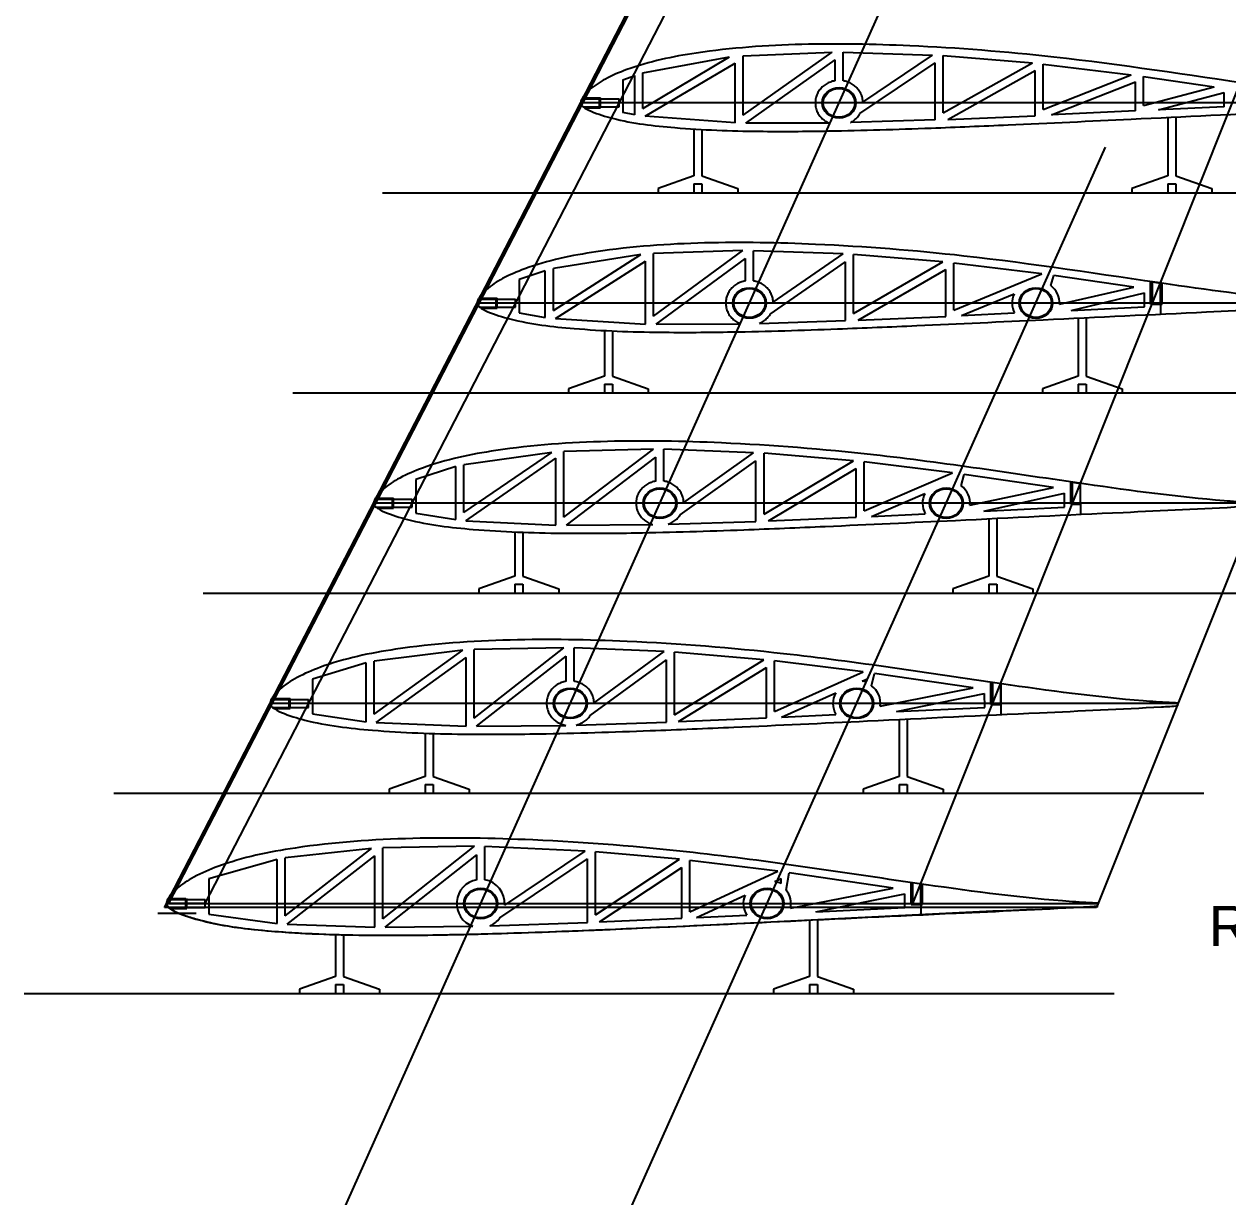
# Model space of a CAD drawing. Extents: x -4140 to 2524, y -1472 to 1305.
# Drawn here: x -165.8 to 134.9, y -21.3 to 271.7 of the extents above; entities that cross this region are included whole.
import ezdxf

# ---------------------------------------------------------------- set-up
doc = ezdxf.new("R2010")
doc.units = 0
doc.header["$MEASUREMENT"] = 0
doc.layers.get('0').update_dxf_attribs({"linetype": 'CONTINUOUS'})
for name, color, linetype in [('CLEARANCE_CUT', 4, 'CONTINUOUS'), ('CONSTRUCTION', 2, 'CONTINUOUS'), ('OUTLINE', 3, 'CONTINUOUS'), ('PROFILES', 6, 'CONTINUOUS'), ('SPAR_LINE', 1, 'CONTINUOUS'), ('STRAIGHT_CUT_1', 7, 'CONTINUOUS')]:
    doc.layers.add(name, color=color, linetype=linetype)
doc.styles.add('CIRCUITGROVE', font='arial.ttf', dxfattribs={"height": 10})

msp = doc.modelspace()

# ---------------------------------------------------------------- linework, layer by layer
for p, q in [((-129.85343, 51.99614), (76.91795, 451.95362)), ((-129.57696, 51.99614), (77.19441, 451.95362)), ((-120.53848, 51.99614), (86.23084, 451.95362)), ((-130.13853, 52.01353), (-130.13952, 51.97875)), ((-130.13952, 51.97875), (-130.13949, 51.94479)), ((-130.13949, 51.94479), (-130.13851, 51.9114)), ((-130.13645, 52.04943), (-130.13853, 52.01353)), ((-130.13851, 51.9114), (-130.13654, 51.87851)), ((-130.13654, 51.87851), (-130.13356, 51.84609)), ((-130.13319, 52.08676), (-130.13645, 52.04943)), ((-130.13356, 51.84609), (-130.12952, 51.81409)), ((-130.12868, 52.12579), (-130.13319, 52.08676)), ((-130.12952, 51.81409), (-130.12439, 51.78248)), ((-130.12285, 52.16684), (-130.12868, 52.12579)), ((-130.12439, 51.78248), (-130.11812, 51.75124)), ((-130.1156, 52.21018), (-130.12285, 52.16684)), ((-130.11812, 51.75124), (-130.11068, 51.72032)), ((-130.10688, 52.25613), (-130.1156, 52.21018)), ((-130.11068, 51.72032), (-130.10203, 51.6897)), ((-130.0966, 52.30488), (-130.10688, 52.25613)), ((-130.10203, 51.6897), (-130.09213, 51.65933)), ((-130.08477, 52.35624), (-130.0966, 52.30488)), ((-130.09213, 51.65933), (-130.08099, 51.62918)), ((-130.07138, 52.40993), (-130.08477, 52.35624)), ((-130.08099, 51.62918), (-130.06862, 51.5992)), ((-130.05646, 52.46567), (-130.07138, 52.40993)), ((-130.06862, 51.5992), (-130.05501, 51.56935)), ((-130.04, 52.52316), (-130.05646, 52.46567)), ((-130.05501, 51.56935), (-130.04018, 51.53959)), ((-130.04018, 51.53959), (-130.02414, 51.50986)), ((-130.022, 52.58213), (-130.04, 52.52316)), ((-130.02414, 51.50986), (-130.00688, 51.48013)), ((-130.00249, 52.64229), (-130.022, 52.58213)), ((-130.00688, 51.48013), (-129.98843, 51.45036)), ((-129.98146, 52.70336), (-130.00249, 52.64229)), ((-129.98843, 51.45036), (-129.96873, 51.42046)), ((-129.95863, 52.76544), (-129.98146, 52.70336)), ((-129.96873, 51.42046), (-129.94759, 51.39023)), ((-129.93259, 52.83023), (-129.95863, 52.76544)), ((-129.94759, 51.39023), (-129.92474, 51.35942)), ((-129.90165, 52.89981), (-129.93259, 52.83023)), ((-129.92474, 51.35942), (-129.89993, 51.3278)), ((-129.86411, 52.97625), (-129.90165, 52.89981)), ((-129.89993, 51.3278), (-129.87291, 51.29511)), ((-129.87291, 51.29511), (-129.84341, 51.26112)), ((-129.85343, 52.99614), (-129.86411, 52.97625)), ((-129.85343, 52.99614), (-125.39413, 52.99614)), ((-129.84341, 51.26112), (-129.81118, 51.22559)), ((-129.81118, 51.22559), (-129.77598, 51.18826)), ((-129.77598, 51.18826), (-129.7376, 51.14898)), ((-129.7376, 51.14898), (-129.69615, 51.10791)), ((-125.39413, 52.99614), (-120.53848, 52.99614)), ((-125.39413, 50.99614), (-125.39413, 52.99614)), ((-120.53848, 50.99614), (-120.53848, 52.99614)), ((-129.69615, 51.10791), (-129.6518, 51.06527)), ((-129.6518, 51.06527), (-129.60472, 51.02132)), ((-129.60472, 51.02132), (-129.57696, 50.99614)), ((-129.57696, 50.99614), (-125.39413, 50.99614)), ((-125.39413, 50.99614), (-120.53848, 50.99614))]:
    msp.add_line(p, q)
at = {"layer": 'CLEARANCE_CUT'}
for centre in [(37.81409, 251.99614), (15.43506, 201.99614), (86.96632, 201.99614), (-6.94397, 151.99614), (64.58729, 151.99614), (-29.32301, 101.99614), (42.20826, 101.99614), (-51.70204, 51.99614), (19.82923, 51.99614)]:
    msp.add_ellipse(centre, major_axis=(4.19, 0), ratio=0.912104179, dxfattribs=at)
at = {"layer": 'CONSTRUCTION'}
for p, q in [((56.23144, 51.99614), (215.76961, 451.95362)), ((182.34423, 251.99614), (-26.75334, 251.99614)), ((-76.24818, 229.54975), (196.02659, 229.54975)), ((162.38182, 201.99614), (-52.59976, 201.99614)), ((-98.62721, 179.54975), (173.64756, 179.54975)), ((142.4194, 151.99614), (-78.44618, 151.99614)), ((-121.00624, 129.54975), (151.26853, 129.54975)), ((122.45699, 101.99614), (-104.29261, 101.99614)), ((-143.38527, 79.54975), (128.88949, 79.54975)), ((-130.13903, 51.99614), (102.49458, 51.99614)), ((-120.53848, 51.99614), (-130.13903, 51.99614)), ((-122.76053, 49.49614), (-132.36156, 49.49614)), ((-165.7643, 29.54975), (106.51046, 29.54975))]:
    msp.add_line(p, q, dxfattribs=at)
at = {"layer": 'OUTLINE'}
for p, q in [((-130.65596, 50.99614), (77.1273, 452.95362)), ((262.57615, 452.95362), (102.09533, 50.99614)), ((102.09533, 50.99614), (-130.65596, 50.99614))]:
    msp.add_line(p, q, dxfattribs=at)
at = {"layer": 'PROFILES'}
for p, q in [((119.96376, 248.35868), (119.94709, 233.75969)), ((121.95921, 248.45411), (121.94709, 233.75969)), ((1.55851, 245.43692), (1.55851, 233.75969)), ((3.55851, 245.31999), (3.55851, 233.75969)), ((1.55851, 233.75969), (-7.41909, 230.59113)), ((1.55851, 231.75969), (1.55851, 229.54975)), ((1.55851, 231.75969), (3.55851, 231.75969)), ((3.55851, 233.75969), (12.53611, 230.59113)), ((3.55851, 231.75969), (3.55851, 229.54975)), ((119.94709, 233.75969), (110.9695, 230.59113)), ((119.94709, 231.75969), (119.94709, 229.54975)), ((119.94709, 231.75969), (121.94709, 231.75969)), ((121.94709, 233.75969), (130.92469, 230.59113)), ((121.94709, 231.75969), (121.94709, 229.54975)), ((-7.41909, 230.59113), (-7.41909, 229.54975)), ((-7.41909, 229.54975), (1.55851, 229.54975)), ((3.55851, 229.54975), (12.53611, 229.54975)), ((12.53611, 230.59113), (12.53611, 229.54975)), ((110.9695, 230.59113), (110.9695, 229.54975)), ((110.9695, 229.54975), (119.94709, 229.54975)), ((121.94709, 229.54975), (130.92469, 229.54975)), ((130.92469, 230.59113), (130.92469, 229.54975)), ((97.56806, 198.22391), (97.56806, 183.75969)), ((99.56806, 198.31954), (99.56806, 183.75969)), ((-20.82052, 195.09994), (-20.82052, 183.75969)), ((-18.82052, 195.00382), (-18.82052, 183.75969)), ((-20.82052, 183.75969), (-29.79812, 180.59113)), ((-18.82052, 183.75969), (-9.84292, 180.59113)), ((97.56806, 183.75969), (88.59047, 180.59113)), ((99.56806, 183.75969), (108.54566, 180.59113)), ((-29.79812, 180.59113), (-29.79812, 179.54975)), ((-20.82052, 181.75969), (-20.82052, 179.54975)), ((-20.82052, 181.75969), (-18.82052, 181.75969)), ((-18.82052, 181.75969), (-18.82052, 179.54975)), ((-9.84292, 180.59113), (-9.84292, 179.54975)), ((88.59047, 180.59113), (88.59047, 179.54975)), ((97.56806, 181.75969), (97.56806, 179.54975)), ((97.56806, 181.75969), (99.56806, 181.75969)), ((99.56806, 181.75969), (99.56806, 179.54975)), ((108.54566, 180.59113), (108.54566, 179.54975)), ((-29.79812, 179.54975), (-20.82052, 179.54975)), ((-18.82052, 179.54975), (-9.84292, 179.54975)), ((88.59047, 179.54975), (97.56806, 179.54975)), ((99.56806, 179.54975), (108.54566, 179.54975)), ((75.18903, 148.08994), (75.18903, 133.75969)), ((77.21393, 148.18675), (77.18903, 133.75969)), ((-43.19955, 144.78848), (-43.19955, 133.75969)), ((-41.19955, 144.70977), (-41.19955, 133.75969)), ((-43.19955, 133.75969), (-52.17715, 130.59113)), ((-41.19955, 133.75969), (-32.22196, 130.59113)), ((75.18903, 133.75969), (66.21143, 130.59113)), ((77.18903, 133.75969), (86.16663, 130.59113)), ((-52.17715, 130.59113), (-52.17715, 129.54975)), ((-52.17715, 129.54975), (-43.19955, 129.54975)), ((-43.19955, 131.75969), (-43.19955, 129.54975)), ((-43.19955, 131.75969), (-41.19955, 131.75969)), ((-41.19955, 131.75969), (-41.19955, 129.54975)), ((-41.19955, 129.54975), (-32.22196, 129.54975)), ((-32.22196, 130.59113), (-32.22196, 129.54975)), ((66.21143, 130.59113), (66.21143, 129.54975)), ((66.21143, 129.54975), (75.18903, 129.54975)), ((75.18903, 131.75969), (75.18903, 129.54975)), ((75.18903, 131.75969), (77.18903, 131.75969)), ((77.18903, 131.75969), (77.18903, 129.54975)), ((77.18903, 129.54975), (86.16663, 129.54975)), ((86.16663, 130.59113), (86.16663, 129.54975)), ((122.45699, 101.36734), (122.45699, 102.05918)), ((52.84582, 97.9577), (52.81, 83.75969)), ((54.84128, 98.05308), (54.81, 83.75969)), ((-65.57859, 94.49912), (-65.57859, 83.75969)), ((-63.57859, 94.43511), (-63.57859, 83.75969)), ((-65.57859, 83.75969), (-74.55618, 80.59113)), ((-65.57859, 81.75969), (-65.57859, 79.54975)), ((-65.57859, 81.75969), (-63.57859, 81.75969)), ((-63.57859, 83.75969), (-54.60099, 80.59113)), ((-63.57859, 81.75969), (-63.57859, 79.54975)), ((52.81, 83.75969), (43.8324, 80.59113)), ((52.81, 81.75969), (52.81, 79.54975)), ((52.81, 81.75969), (54.81, 81.75969)), ((54.81, 83.75969), (63.78759, 80.59113)), ((54.81, 81.75969), (54.81, 79.54975)), ((-74.55618, 80.59113), (-74.55618, 79.54975)), ((-74.55618, 79.54975), (-65.57859, 79.54975)), ((-63.57859, 79.54975), (-54.60099, 79.54975)), ((-54.60099, 80.59113), (-54.60099, 79.54975)), ((43.8324, 80.59113), (43.8324, 79.54975)), ((43.8324, 79.54975), (52.81, 79.54975)), ((54.81, 79.54975), (63.78759, 79.54975)), ((63.78759, 80.59113), (63.78759, 79.54975)), ((-129.70807, 53.24614), (-125.39413, 53.24614)), ((-125.14413, 50.74614), (-125.14413, 53.24614)), ((-129.2785, 50.74614), (-125.39413, 50.74614)), ((-125.39413, 50.74614), (-125.14413, 50.74614)), ((30.43097, 47.82203), (30.43097, 33.75969)), ((32.43097, 47.91761), (32.43097, 33.75969)), ((-87.95762, 44.2274), (-87.95762, 33.75969)), ((-85.95762, 44.17628), (-85.95762, 33.75969)), ((-87.95762, 33.75969), (-96.93521, 30.59113)), ((-85.95762, 33.75969), (-76.98002, 30.59113)), ((30.43097, 33.75969), (21.45337, 30.59113)), ((32.43097, 33.75969), (41.40856, 30.59113)), ((-96.93521, 30.59113), (-96.93521, 29.54975)), ((-87.95762, 31.75969), (-87.95762, 29.54975)), ((-87.95762, 31.75969), (-85.95762, 31.75969)), ((-85.95762, 31.75969), (-85.95762, 29.54975)), ((-76.98002, 30.59113), (-76.98002, 29.54975)), ((21.45337, 30.59113), (21.45337, 29.54975)), ((30.43097, 31.75969), (30.43097, 29.54975)), ((30.43097, 31.75969), (32.43097, 31.75969)), ((32.43097, 31.75969), (32.43097, 29.54975)), ((41.40856, 30.59113), (41.40856, 29.54975)), ((-96.93521, 29.54975), (-87.95762, 29.54975)), ((-85.95762, 29.54975), (-76.98002, 29.54975)), ((21.45337, 29.54975), (30.43097, 29.54975)), ((32.43097, 29.54975), (41.40856, 29.54975))]:
    msp.add_line(p, q, dxfattribs=at)
for centre in [(86.96632, 201.99614), (64.58729, 151.99614), (42.20826, 101.99614), (-51.70204, 51.99614), (19.82923, 51.99614)]:
    msp.add_ellipse(centre, major_axis=(3.94, 0), ratio=0.913705584, dxfattribs=at)
for centre, start_param, end_param in [((86.96632, 201.99614), -0.055551428, 0.896122794), ((86.96632, 201.99614), 2.726531634, 3.602253854), ((64.58729, 151.99614), -0.09185647, 0.896122794), ((64.58729, 151.99614), 2.690499074, 3.628438654), ((42.96662, 101.99614), 1.278719301, 1.473704926), ((42.20826, 101.99614), -0.126359968, 0.896122794), ((42.20826, 101.99614), 2.651976287, 3.654948288), ((20.58759, 51.99614), 1.086305475, 1.375384183), ((19.82923, 51.99614), -0.21308418, 0.639392556), ((19.82923, 51.99614), 2.762741573, 3.681816376)]:
    msp.add_ellipse(centre, major_axis=(5.94, 0), ratio=0.942760914, start_param=start_param, end_param=end_param, dxfattribs=at)
at = {"layer": 'PROFILES', "color": 4}
for points in [[(182.34423, 252.05427), (181.76824, 252.07972), (180.29083, 252.1538), (174.33697, 252.55906), (141.70081, 256.49978), (91.47367, 263.4219), (55.46589, 266.25223), (28.5119, 266.58723), (2.12603, 264.44274), (-15.19681, 260.3046), (-20.57195, 257.92747), (-24.5267, 255.24057), (-26.09484, 253.53489), (-26.46464, 252.96927), (-26.67875, 252.43359), (-26.75296, 252.01157), (-26.74211, 251.83373), (-26.63419, 251.54777), (-26.1813, 251.05364), (-24.11772, 249.89335), (-18.76991, 248.14455), (-3.20435, 245.80613), (17.72542, 244.90233), (35.20367, 244.97666), (60.79553, 245.7107), (80.05314, 246.50781), (110.79974, 247.93666), (150.47996, 249.83145), (178.56691, 251.19974), (182.34423, 251.41629)], [(162.38182, 202.0559), (161.78962, 202.08207), (160.27064, 202.15823), (154.14924, 202.5749), (120.59469, 206.62652), (68.95416, 213.74342), (31.93312, 216.6534), (4.22064, 216.99783), (-22.90773, 214.79298), (-40.71803, 210.5384), (-46.24443, 208.09438), (-50.31047, 205.33187), (-51.92274, 203.57819), (-52.30294, 202.99665), (-52.52307, 202.4459), (-52.59937, 202.012), (-52.58822, 201.82916), (-52.47726, 201.53515), (-52.01162, 201.02712), (-49.88997, 199.83417), (-44.39168, 198.03616), (-28.3881, 195.63194), (-6.86937, 194.70271), (11.10072, 194.77913), (37.41274, 195.53383), (57.21225, 196.35337), (88.82406, 197.82242), (129.62089, 199.77053), (158.4982, 201.17733), (162.38182, 201.39997)], [(142.4194, 152.05754), (141.811, 152.08442), (140.25044, 152.16267), (133.9615, 152.59074), (99.48857, 156.75325), (46.43465, 164.06494), (8.40035, 167.05457), (-20.07062, 167.40842), (-47.94149, 165.14323), (-66.23925, 160.7722), (-71.91691, 158.26128), (-76.09423, 155.42317), (-77.75063, 153.62149), (-78.14124, 153.02403), (-78.36739, 152.45821), (-78.44578, 152.01243), (-78.43432, 151.82459), (-78.32032, 151.52253), (-77.84195, 151.0006), (-75.66223, 149.775), (-70.01344, 147.92778), (-53.57185, 145.45775), (-31.46416, 144.50309), (-13.00224, 144.5816), (14.02994, 145.35695), (34.37136, 146.19893), (66.84839, 147.70819), (108.76181, 149.70962), (138.4295, 151.15492), (142.4194, 151.38366)], [(122.45699, 102.05918), (121.83238, 102.08678), (120.23025, 102.16711), (113.77376, 102.60658), (78.38245, 106.87998), (23.91513, 114.38646), (-15.13242, 117.45573), (-44.36188, 117.81901), (-72.97524, 115.49348), (-91.76047, 111.006), (-97.58939, 108.42819), (-101.878, 105.51447), (-103.57852, 103.66479), (-103.97954, 103.05142), (-104.21171, 102.47052), (-104.2922, 102.01287), (-104.28043, 101.82002), (-104.16339, 101.50992), (-103.67227, 100.97407), (-101.43448, 99.71583), (-95.63521, 97.8194), (-78.75561, 95.28357), (-56.05895, 94.30347), (-37.10519, 94.38407), (-9.35285, 95.18008), (11.53048, 96.04448), (44.87271, 97.59395), (87.90274, 99.64871), (118.36079, 101.13251), (122.45699, 101.36734)], [(102.5429, 52.06084), (101.90175, 52.08918), (100.25722, 52.17163), (93.62984, 52.62274), (57.30179, 57.00925), (1.39284, 64.71441), (-38.68824, 67.86492), (-68.69133, 68.23781), (-98.06204, 65.85073), (-117.34447, 61.24448), (-123.32767, 58.59843), (-127.72979, 55.60759), (-129.47532, 53.70896), (-129.88695, 53.07935), (-130.12528, 52.48308), (-130.20789, 52.01331), (-130.19581, 51.81536), (-130.07568, 51.49705), (-129.57156, 50.94702), (-127.27454, 49.65547), (-121.32177, 47.70885), (-103.9954, 45.1059), (-80.698, 44.09986), (-61.24257, 44.18259), (-32.75569, 44.99967), (-11.31962, 45.88696), (22.90512, 47.47744), (67.07406, 49.58657), (98.33828, 51.10965), (102.5429, 51.3507)]]:
    msp.add_spline(points, degree=3, dxfattribs=at)
at = {"layer": 'PROFILES', "color": 4, "start_tangent": (0.842176074, -0.539202615), "end_tangent": (0.999059175, 0.043367795)}
msp.add_spline([(-129.34565, 50.79061), (-127.69985, 49.7696), (-125.86484, 49.08026), (-122.56085, 48.08741), (-115.82739, 46.52736), (-109.02329, 45.58618), (-102.2542, 44.96794), (-88.71849, 44.268), (-75.19919, 44.0631), (-48.21482, 44.48185), (-21.28009, 45.45649), (86.30546, 50.57379)], degree=3, dxfattribs=at)
at = {"layer": 'SPAR_LINE'}
for p, q in [((-117.20502, -94.35288), (127.31119, 451.95362)), ((-102.25647, -220.77191), (104.39392, 240.93348))]:
    msp.add_line(p, q, dxfattribs=at)
at = {"layer": 'STRAIGHT_CUT_1'}
for p, q in [((13.81409, 248.90459), (36.08425, 264.67261)), ((13.81409, 263.78185), (36.08425, 264.67261)), ((38.81409, 257.51635), (38.81409, 264.66761)), ((38.81409, 264.66761), (61.16564, 263.94646)), ((-11.18591, 250.62511), (10.47267, 263.46813)), ((-11.18591, 259.50954), (10.47267, 263.46813)), ((-10.6206, 248.63514), (11.81409, 261.93838)), ((11.81409, 246.99605), (11.81409, 261.93838)), ((13.81409, 248.90459), (13.81409, 263.78185)), ((14.49452, 246.9358), (36.81409, 262.7388)), ((36.81409, 257.51635), (36.81409, 262.7388)), ((43.03288, 249.31973), (61.81409, 261.97181)), ((43.7496, 252.21403), (61.16564, 263.94646)), ((61.81409, 247.73535), (61.81409, 261.97181)), ((63.81409, 249.48075), (63.81409, 263.79074)), ((63.81409, 263.79074), (86.08752, 261.96706)), ((63.81409, 249.48075), (86.08752, 261.96706)), ((88.81409, 250.31311), (88.81409, 261.68308)), ((88.81409, 261.68308), (110.79696, 258.97165)), ((-16.21322, 257.75105), (-13.18591, 258.87447)), ((-13.18591, 249.03207), (-13.18591, 258.87447)), ((-11.18591, 250.62511), (-11.18591, 259.50954)), ((65.01217, 247.85955), (86.81409, 260.08154)), ((86.81409, 248.79878), (86.81409, 260.08154)), ((88.81409, 250.31311), (110.79696, 258.97165)), ((-16.21322, 257.75105), (-16.21322, 249.59985)), ((90.90352, 248.98654), (111.81409, 257.22273)), ((111.81409, 249.97184), (111.81409, 257.22273)), ((113.81409, 251.31634), (113.81409, 258.55084)), ((113.81409, 258.55084), (131.49438, 255.96378)), ((113.81409, 251.31634), (131.49438, 255.96378)), ((-26.44052, 252.99614), (-22.00844, 252.99614)), ((-26.28451, 253.24614), (-22.00844, 253.24614)), ((-22.00844, 253.24614), (-21.75844, 253.24614)), ((-22.00844, 252.99614), (-17.1528, 252.99614)), ((-22.00844, 250.99614), (-22.00844, 252.99614)), ((-21.75844, 250.74614), (-21.75844, 253.24614)), ((-17.1528, 250.99614), (-17.1528, 252.99614)), ((117.6205, 250.24896), (134.009, 254.55683)), ((134.009, 251.03271), (134.009, 254.55683)), ((-26.13255, 250.99614), (-22.00844, 250.99614)), ((-25.81238, 250.74614), (-22.00844, 250.74614)), ((-22.00844, 250.99614), (-17.1528, 250.99614)), ((-22.00844, 250.74614), (-21.75844, 250.74614)), ((-13.18591, 249.03207), (-16.21322, 249.59985)), ((111.81409, 249.97184), (90.90352, 248.98654)), ((134.009, 251.03271), (117.6205, 250.24896)), ((11.81409, 246.99605), (-10.6206, 248.63514)), ((35.21092, 246.96166), (14.49452, 246.9358)), ((61.81409, 247.73535), (40.64208, 247.07051)), ((65.01217, 247.85955), (86.81409, 248.79878)), ((-33.56494, 200.11389), (-11.70205, 214.09891)), ((-11.70205, 214.09891), (-33.56494, 210.6173)), ((-8.56494, 198.69998), (13.75693, 215.08514)), ((13.75693, 215.08514), (-8.56494, 214.35579)), ((-8.56494, 198.69998), (-8.56494, 214.35579)), ((16.43506, 207.51635), (16.43506, 215.06818)), ((38.81943, 214.28056), (16.43506, 215.06818)), ((21.37181, 202.18143), (38.81943, 214.28056)), ((41.43506, 199.3689), (41.43506, 214.12207)), ((63.74155, 212.27087), (41.43506, 214.12207)), ((-33.56494, 200.11389), (-33.56494, 210.6173)), ((-33.00952, 198.09499), (-10.56494, 212.45211)), ((-10.56494, 196.74428), (-10.56494, 212.45211)), ((-7.90975, 196.69994), (14.43506, 213.10193)), ((14.43506, 207.51635), (14.43506, 213.10193)), ((20.58329, 199.2008), (39.43506, 212.27364)), ((39.43506, 197.59655), (39.43506, 212.27364)), ((41.43506, 199.3689), (63.74155, 212.27087)), ((66.43506, 200.2036), (66.43506, 211.9892)), ((88.46959, 209.27323), (66.43506, 211.9892)), ((-35.56494, 210.07931), (-42.05964, 207.85131)), ((-42.05964, 207.85131), (-42.05964, 199.53788)), ((-35.56494, 198.42099), (-35.56494, 210.07931)), ((42.57865, 197.7199), (64.43506, 210.36154)), ((64.43506, 198.66488), (64.43506, 210.36154)), ((66.43506, 200.2036), (88.46959, 209.27323)), ((90.6767, 206.36924), (91.43506, 208.86073)), ((111.41138, 205.93784), (91.43506, 208.86073)), ((92.89716, 201.68521), (111.41138, 205.93784)), ((95.79702, 200.14155), (114.06461, 204.51674)), ((114.06461, 201.01509), (114.06461, 204.51674)), ((115.61461, 201.74614), (115.61461, 207.33806)), ((116.06461, 201.99614), (116.06461, 207.27178)), ((116.06461, 207.27178), (118.06461, 206.97859)), ((118.06461, 201.99614), (118.06461, 206.97859)), ((118.06461, 206.97859), (118.06461, 199.20379)), ((118.51461, 201.74614), (118.51461, 206.91284)), ((-52.29444, 202.99614), (-47.85486, 202.99614)), ((-52.14057, 203.24614), (-47.85486, 203.24614)), ((-47.85486, 203.24614), (-47.60486, 203.24614)), ((-47.85486, 202.99614), (-42.99922, 202.99614)), ((-47.85486, 200.99614), (-47.85486, 202.99614)), ((-47.60486, 200.74614), (-47.60486, 203.24614)), ((-42.99922, 200.99614), (-42.99922, 202.99614)), ((68.39289, 198.84667), (81.53068, 204.25431)), ((115.61461, 201.74614), (118.51461, 201.74614)), ((116.06461, 201.99614), (118.06461, 201.99614)), ((-51.99436, 200.99614), (-47.85486, 200.99614)), ((-51.67987, 200.74614), (-47.85486, 200.74614)), ((-47.85486, 200.99614), (-42.99922, 200.99614)), ((-47.85486, 200.74614), (-47.60486, 200.74614)), ((-42.05964, 199.53788), (-35.56494, 198.42099)), ((42.57865, 197.7199), (64.43506, 198.66488)), ((68.39289, 198.84667), (81.64552, 199.50671)), ((95.79702, 200.14155), (114.06461, 201.01509)), ((-33.00952, 198.09499), (-10.56494, 196.74428)), ((-7.90975, 196.69994), (13.21282, 196.80213)), ((17.90889, 196.90409), (39.43506, 197.59655)), ((-30.94397, 148.50718), (-8.57747, 165.48943)), ((-8.57747, 165.48943), (-30.94397, 164.90685)), ((-5.94397, 157.51635), (-5.94397, 165.46184)), ((16.47029, 164.61303), (-5.94397, 165.46184)), ((-55.94397, 149.67124), (-33.93175, 164.69385)), ((-33.93175, 164.69385), (-55.94397, 161.6116)), ((-55.40305, 147.61903), (-32.94397, 163.23301)), ((-32.94397, 146.50592), (-32.94397, 163.23301)), ((-30.94397, 148.50718), (-30.94397, 164.90685)), ((-30.31285, 146.4752), (-7.94397, 163.45926)), ((-7.94397, 157.51635), (-7.94397, 163.45926)), ((-1.87537, 149.07421), (17.05603, 162.57428)), ((-1.00623, 152.15044), (16.47029, 164.61303)), ((17.05603, 147.45805), (17.05603, 162.57428)), ((19.05603, 149.25768), (19.05603, 164.45168)), ((41.39357, 162.57488), (19.05603, 164.45168)), ((19.05603, 149.25768), (41.39357, 162.57488)), ((-57.94397, 161.14573), (-67.90606, 157.94898)), ((-57.94397, 147.88931), (-57.94397, 161.14573)), ((-55.94397, 149.67124), (-55.94397, 161.6116)), ((20.14847, 147.58052), (42.05603, 160.64136)), ((42.05603, 148.53097), (42.05603, 160.64136)), ((44.05603, 150.09434), (44.05603, 162.29531)), ((66.13883, 159.57528), (44.05603, 162.29531)), ((44.05603, 150.09434), (66.13883, 159.57528)), ((-67.90606, 157.94898), (-67.90606, 149.47627)), ((68.29766, 156.36924), (69.05603, 159.17062)), ((91.33931, 155.91054), (69.05603, 159.17062)), ((95.67022, 151.74614), (95.67022, 157.29346)), ((96.12022, 151.99614), (96.12022, 157.22743)), ((96.12022, 157.22743), (98.12022, 156.93547)), ((98.12022, 151.99614), (98.12022, 156.93547)), ((45.89511, 148.70738), (59.24147, 154.43746)), ((70.50225, 151.48246), (91.33931, 155.91054)), ((73.98184, 150.03454), (94.12022, 154.47577)), ((94.12022, 150.99745), (94.12022, 154.47577)), ((-78.14787, 152.99614), (-73.70129, 152.99614)), ((-77.99664, 153.24614), (-73.70129, 153.24614)), ((-77.85577, 150.99614), (-73.70129, 150.99614)), ((-77.54667, 150.74614), (-73.70129, 150.74614)), ((-73.70129, 153.24614), (-73.45129, 153.24614)), ((-73.70129, 152.99614), (-68.84564, 152.99614)), ((-73.70129, 150.99614), (-73.70129, 152.99614)), ((-73.70129, 150.99614), (-68.84564, 150.99614)), ((-73.70129, 150.74614), (-73.45129, 150.74614)), ((-73.45129, 150.74614), (-73.45129, 153.24614)), ((-68.84564, 150.99614), (-68.84564, 152.99614)), ((73.98184, 150.03454), (94.12022, 150.99745)), ((95.67022, 151.74614), (98.12022, 151.74614)), ((96.12022, 151.99614), (98.12022, 151.99614)), ((98.12022, 151.74614), (98.12022, 149.18611)), ((-67.90606, 149.47627), (-57.94397, 147.88931)), ((-55.40305, 147.61903), (-32.94397, 146.50592)), ((-4.90143, 146.73706), (17.05603, 147.45805)), ((20.14847, 147.58052), (42.05603, 148.53097)), ((45.89511, 148.70738), (59.33745, 149.37623)), ((-30.31285, 146.4752), (-8.70849, 146.64849)), ((-78.32301, 99.28063), (-56.19641, 115.2601)), ((-56.19641, 115.2601), (-78.32301, 112.51976)), ((-53.32301, 98.32438), (-30.9175, 115.88692)), ((-30.9175, 115.88692), (-53.32301, 115.4379)), ((-53.32301, 98.32438), (-53.32301, 115.4379)), ((-28.32301, 107.51635), (-28.32301, 115.85004)), ((-5.88109, 114.94342), (-28.32301, 115.85004)), ((-23.38447, 102.12068), (-5.88109, 114.94342)), ((-3.32301, 99.14696), (-3.32301, 114.77986)), ((19.04375, 112.87908), (-3.32301, 114.77986)), ((-80.32301, 112.11113), (-93.75249, 108.04533)), ((-80.32301, 97.41861), (-80.32301, 112.11113)), ((-78.32301, 99.28063), (-78.32301, 112.51976)), ((-77.79797, 97.19278), (-55.32301, 113.42384)), ((-55.32301, 96.27879), (-55.32301, 113.42384)), ((-52.71507, 96.25971), (-30.32301, 113.81172)), ((-30.32301, 107.51635), (-30.32301, 113.81172)), ((-24.34648, 98.93667), (-5.32301, 112.873)), ((-5.32301, 97.32004), (-5.32301, 112.873)), ((-3.32301, 99.14696), (19.04375, 112.87908)), ((21.67699, 99.98532), (21.67699, 112.60143)), ((43.80409, 109.8775), (21.67699, 112.60143)), ((-2.27814, 97.4416), (19.67699, 110.921)), ((19.67699, 98.39707), (19.67699, 110.921)), ((21.67699, 99.98532), (43.80409, 109.8775)), ((45.91863, 106.36924), (46.67699, 109.48018)), ((71.2768, 105.88217), (46.67699, 109.48018)), ((-93.75249, 108.04533), (-93.75249, 99.41679)), ((43.54244, 107.56976), (44.67699, 108.07698)), ((44.67699, 107.35896), (44.67699, 108.07698)), ((48.1009, 101.2904), (71.2768, 105.88217)), ((75.72583, 101.74614), (75.72583, 107.24959)), ((76.17583, 101.99614), (76.17583, 107.18383)), ((78.17583, 101.99614), (78.17583, 106.89314)), ((78.17583, 106.89314), (78.17583, 99.16842)), ((-104.00065, 102.99614), (-99.54771, 102.99614)), ((-103.8527, 103.24614), (-99.54771, 103.24614)), ((-99.54771, 103.24614), (-99.29771, 103.24614)), ((-99.54771, 100.99614), (-99.54771, 102.99614)), ((-99.54771, 102.99614), (-94.69206, 102.99614)), ((-99.29771, 100.74614), (-99.29771, 103.24614)), ((-94.69206, 100.99614), (-94.69206, 102.99614)), ((23.40843, 98.56861), (36.96613, 104.62974)), ((52.17424, 99.92789), (74.17228, 104.43373)), ((74.17583, 100.9798), (74.17228, 104.43373)), ((-103.71669, 100.99614), (-99.54771, 100.99614)), ((-103.41284, 100.74614), (-99.54771, 100.74614)), ((-99.54771, 100.99614), (-94.69206, 100.99614)), ((-99.54771, 100.74614), (-99.29771, 100.74614)), ((-93.75249, 99.41679), (-80.32301, 97.41861)), ((23.40843, 98.56861), (37.03392, 99.24596)), ((52.17424, 99.92789), (74.17583, 100.9798)), ((75.72583, 101.74614), (78.17583, 101.74614)), ((76.17583, 101.99614), (78.17583, 101.99614)), ((78.17583, 101.74614), (78.17583, 99.16842)), ((-77.79797, 97.19278), (-55.32301, 96.27879)), ((-52.71507, 96.25971), (-30.47757, 96.50275)), ((-27.86441, 96.5673), (-5.32301, 97.32004)), ((-2.27814, 97.4416), (19.67699, 98.39707)), ((-76.13533, 48.12948), (-53.2775, 66.27876)), ((-53.2775, 66.27876), (-76.13533, 65.93034)), ((-50.70204, 57.91222), (-50.70204, 66.23321)), ((-25.62791, 65.10231), (-50.70204, 66.23321)), ((-100.56137, 48.95142), (-78.9572, 65.77369)), ((-78.9572, 65.77369), (-100.56137, 63.38545)), ((-100.56137, 48.95142), (-100.56137, 63.38545)), ((-100.07225, 46.79747), (-78.13533, 63.87884)), ((-78.13533, 46.06434), (-78.13533, 63.87884)), ((-76.13533, 48.12948), (-76.13533, 65.93034)), ((-75.53395, 46.05321), (-52.70204, 64.1819)), ((-52.70204, 57.91222), (-52.70204, 64.1819)), ((-45.7149, 51.60346), (-25.62791, 65.10231)), ((-23.00241, 49.19045), (-23.00241, 64.91848)), ((-2.02038, 63.04838), (-23.00241, 64.91848)), ((-102.56137, 63.0248), (-119.59891, 58.13906)), ((-102.56137, 46.98366), (-102.56137, 63.0248)), ((-46.9022, 48.39592), (-25.00241, 63.113)), ((-25.00241, 47.29065), (-25.00241, 63.113)), ((-23.00241, 49.19045), (-2.02038, 63.04838)), ((-22.06693, 47.41146), (-1.45861, 61.02257)), ((-1.45861, 48.32019), (-1.45861, 61.02257)), ((0.54139, 49.92771), (0.54139, 62.77235)), ((22.49551, 60.039), (0.54139, 62.77235)), ((-119.59891, 58.13906), (-119.59891, 49.35732)), ((0.54139, 49.92771), (22.49551, 60.039)), ((21.74096, 57.48955), (23.35419, 58.23255)), ((23.35419, 56.95164), (23.35419, 58.23255)), ((24.59583, 55.3377), (25.35419, 59.64197)), ((51.30534, 55.84082), (25.35419, 59.64197)), ((55.78119, 51.74614), (55.78119, 57.20648)), ((56.23144, 51.99614), (56.23144, 57.14115)), ((25.63488, 50.81188), (51.30534, 55.84082)), ((31.97364, 49.89803), (54.23144, 54.39116)), ((54.23144, 50.96213), (54.23144, 54.39116)), ((58.23144, 51.99614), (58.23144, 56.85178)), ((58.23144, 56.85178), (58.23144, 49.15073)), ((58.68119, 51.74634), (58.67615, 56.78765)), ((2.19834, 48.48891), (14.31043, 54.06731)), ((55.78119, 51.74614), (58.68119, 51.74634)), ((56.23144, 51.99614), (58.23144, 51.99614)), ((-119.59891, 49.35732), (-102.56137, 46.98366)), ((-22.06693, 47.41146), (-1.45861, 48.32019)), ((2.19834, 48.48891), (14.73512, 49.1159)), ((31.97364, 49.89803), (54.23144, 50.96213)), ((-100.07225, 46.79747), (-78.13533, 46.06434)), ((-75.53395, 46.05321), (-53.6642, 46.32605)), ((-49.44899, 46.43522), (-25.00241, 47.29065))]:
    msp.add_line(p, q, dxfattribs=at)
for start, end in [(99.5940682, 250.9115815), (356.2475455, 80.4059318), (292.0556788, 323.1274555)]:
    msp.add_arc((-51.70204, 51.99614), 6, start, end, dxfattribs=at)
for centre in [(37.81409, 251.99614), (15.43506, 201.99614), (-6.94397, 151.99614), (-29.32301, 101.99614)]:
    msp.add_ellipse(centre, major_axis=(3.94, 0), ratio=0.913705584, dxfattribs=at)
for points, knots in [([(36.81409, 257.51635), (36.80247, 257.51448), (36.59546, 257.48061), (36.19647, 257.39462), (35.62984, 257.21461), (35.08323, 256.98095), (34.56202, 256.69512), (34.07164, 256.35904), (33.61752, 255.97517), (33.20504, 255.54654), (32.83943, 255.07685), (32.52568, 254.57057), (32.26839, 254.0329), (32.07157, 253.46982), (31.93845, 252.88801), (31.8713, 252.29472), (31.8713, 251.69756), (31.93845, 251.10427), (32.07157, 250.52246), (32.26839, 249.95938), (32.52568, 249.42171), (32.83943, 248.91542), (33.20504, 248.44574), (33.61752, 248.0171), (34.07164, 247.63323), (34.56202, 247.29715), (34.94945, 247.08469), (35.16954, 246.98065), (35.21092, 246.96166)], [10.066349142, 10.066349142, 10.066349142, 10.066349142, 10.101658356, 10.695377818, 11.288994573, 11.882513931, 12.475972981, 13.069439563, 13.663005679, 14.256775587, 14.850849745, 15.445306811, 16.040186807, 16.635478965, 17.231117456, 17.826986895, 18.422937433, 19.018806872, 19.614445363, 20.209737521, 20.804617517, 21.399074583, 21.993148741, 22.586918649, 23.180484765, 23.773951346, 24.367410396, 24.503945249, 24.503945249, 24.503945249, 24.503945249]), ([(43.7496, 252.21403), (43.7444, 252.34), (43.71942, 252.66412), (43.6313, 253.1808), (43.46598, 253.75413), (43.23847, 254.3053), (42.95241, 254.82798), (42.61213, 255.31657), (42.22244, 255.76623), (41.78847, 256.17291), (41.31555, 256.53322), (40.80907, 256.84445), (40.27448, 257.1044), (39.71719, 257.3114), (39.22698, 257.44172), (38.92346, 257.49877), (38.81409, 257.51635)], [0.217894779, 0.217894779, 0.217894779, 0.217894779, 0.595930065, 1.191701061, 1.78717796, 2.382268833, 2.97693533, 3.571193168, 4.165103581, 4.758758386, 5.352262132, 5.945714738, 6.539197296, 7.132762742, 7.726432069, 8.058613151, 8.058613151, 8.058613151, 8.058613151]), ([(40.64208, 247.07051), (40.69662, 247.09831), (40.92568, 247.21948), (41.31555, 247.45905), (41.78847, 247.81937), (42.22244, 248.22604), (42.61213, 248.67571), (42.87223, 249.04917), (43.0038, 249.26928), (43.03288, 249.31973)], [30.120645791, 30.120645791, 30.120645791, 30.120645791, 30.30420959, 30.897662195, 31.491165942, 32.084820747, 32.67873116, 33.272988997, 33.447571727, 33.447571727, 33.447571727, 33.447571727]), ([(14.43506, 207.51635), (14.42343, 207.51448), (14.21643, 207.48061), (13.81743, 207.39462), (13.25081, 207.21461), (12.7042, 206.98095), (12.18299, 206.69512), (11.69261, 206.35904), (11.23849, 205.97517), (10.82601, 205.54654), (10.46039, 205.07685), (10.14665, 204.57057), (9.88936, 204.0329), (9.69254, 203.46982), (9.55941, 202.88801), (9.49226, 202.29472), (9.49226, 201.69756), (9.55941, 201.10427), (9.69254, 200.52246), (9.88936, 199.95938), (10.14665, 199.42171), (10.46039, 198.91542), (10.82601, 198.44574), (11.23849, 198.0171), (11.69261, 197.63323), (12.18299, 197.29715), (12.69129, 197.0184), (13.04154, 196.86718), (13.21282, 196.80213)], [10.066349142, 10.066349142, 10.066349142, 10.066349142, 10.101658356, 10.695377818, 11.288994573, 11.882513931, 12.475972981, 13.069439563, 13.663005679, 14.256775587, 14.850849745, 15.445306811, 16.040186807, 16.635478965, 17.231117456, 17.826986895, 18.422937433, 19.018806872, 19.614445363, 20.209737521, 20.804617517, 21.399074583, 21.993148741, 22.586918649, 23.180484765, 23.773951346, 24.367410396, 24.91684707, 24.91684707, 24.91684707, 24.91684707]), ([(21.37181, 202.18143), (21.36701, 202.31829), (21.34222, 202.65338), (21.25227, 203.1808), (21.08695, 203.75413), (20.85944, 204.3053), (20.57338, 204.82798), (20.2331, 205.31657), (19.8434, 205.76623), (19.40944, 206.17291), (18.93651, 206.53322), (18.43004, 206.84445), (17.89545, 207.1044), (17.33816, 207.3114), (16.84795, 207.44172), (16.54442, 207.49877), (16.43506, 207.51635)], [0.185282007, 0.185282007, 0.185282007, 0.185282007, 0.595930065, 1.191701061, 1.78717796, 2.382268833, 2.97693533, 3.571193168, 4.165103581, 4.758758386, 5.352262132, 5.945714738, 6.539197296, 7.132762742, 7.726432069, 8.058613151, 8.058613151, 8.058613151, 8.058613151]), ([(17.90889, 196.90409), (18.08489, 196.98), (18.43536, 197.15109), (18.93651, 197.45905), (19.40944, 197.81937), (19.8434, 198.22604), (20.2331, 198.67571), (20.46682, 199.01129), (20.57697, 199.19045), (20.58329, 199.2008)], [29.729419217, 29.729419217, 29.729419217, 29.729419217, 30.30420959, 30.897662195, 31.491165942, 32.084820747, 32.67873116, 33.272988997, 33.309354657, 33.309354657, 33.309354657, 33.309354657]), ([(-7.94397, 157.51635), (-7.9556, 157.51448), (-8.1626, 157.48061), (-8.5616, 157.39462), (-9.12822, 157.21461), (-9.67484, 156.98095), (-10.19605, 156.69512), (-10.68642, 156.35904), (-11.14054, 155.97517), (-11.55303, 155.54654), (-11.91864, 155.07685), (-12.23238, 154.57057), (-12.48967, 154.0329), (-12.68649, 153.46982), (-12.81962, 152.88801), (-12.88677, 152.29472), (-12.88677, 151.69756), (-12.81962, 151.10427), (-12.68649, 150.52246), (-12.48967, 149.95938), (-12.23238, 149.42171), (-11.91864, 148.91542), (-11.55303, 148.44574), (-11.14054, 148.0171), (-10.68642, 147.63323), (-10.19605, 147.29715), (-9.67484, 147.01132), (-9.17579, 146.798), (-8.84888, 146.6896), (-8.70849, 146.64849)], [10.066349142, 10.066349142, 10.066349142, 10.066349142, 10.101658356, 10.695377818, 11.288994573, 11.882513931, 12.475972981, 13.069439563, 13.663005679, 14.256775587, 14.850849745, 15.445306811, 16.040186807, 16.635478965, 17.231117456, 17.826986895, 18.422937433, 19.018806872, 19.614445363, 20.209737521, 20.804617517, 21.399074583, 21.993148741, 22.586918649, 23.180484765, 23.773951346, 24.367410396, 24.960929755, 25.399604638, 25.399604638, 25.399604638, 25.399604638]), ([(-1.00623, 152.15044), (-1.01053, 152.29765), (-1.03507, 152.64318), (-1.12676, 153.1808), (-1.29208, 153.75413), (-1.5196, 154.3053), (-1.80565, 154.82798), (-2.14594, 155.31657), (-2.53563, 155.76623), (-2.96959, 156.17291), (-3.44252, 156.53322), (-3.94899, 156.84445), (-4.48358, 157.1044), (-5.04087, 157.3114), (-5.53109, 157.44172), (-5.83461, 157.49877), (-5.94397, 157.51635)], [0.154290741, 0.154290741, 0.154290741, 0.154290741, 0.595930065, 1.191701061, 1.78717796, 2.382268833, 2.97693533, 3.571193168, 4.165103581, 4.758758386, 5.352262132, 5.945714738, 6.539197296, 7.132762742, 7.726432069, 8.058613151, 8.058613151, 8.058613151, 8.058613151]), ([(-4.90143, 146.73706), (-4.76154, 146.78528), (-4.43859, 146.90975), (-3.94899, 147.14783), (-3.44252, 147.45905), (-2.96959, 147.81937), (-2.53563, 148.22604), (-2.17067, 148.64716), (-1.96263, 148.93956), (-1.87537, 149.07421)], [29.266991252, 29.266991252, 29.266991252, 29.266991252, 29.710727032, 30.30420959, 30.897662195, 31.491165942, 32.084820747, 32.67873116, 33.159874608, 33.159874608, 33.159874608, 33.159874608]), ([(-30.32301, 107.51635), (-30.33463, 107.51448), (-30.54163, 107.48061), (-30.94063, 107.39462), (-31.50725, 107.21461), (-32.05387, 106.98095), (-32.57508, 106.69512), (-33.06546, 106.35904), (-33.51957, 105.97517), (-33.93206, 105.54654), (-34.29767, 105.07685), (-34.61142, 104.57057), (-34.8687, 104.0329), (-35.06553, 103.46982), (-35.19865, 102.88801), (-35.2658, 102.29472), (-35.2658, 101.69756), (-35.19865, 101.10427), (-35.06553, 100.52246), (-34.8687, 99.95938), (-34.61142, 99.42171), (-34.29767, 98.91542), (-33.93206, 98.44574), (-33.51957, 98.0171), (-33.06546, 97.63323), (-32.57508, 97.29715), (-32.05387, 97.01132), (-31.50725, 96.77767), (-30.97929, 96.60994), (-30.63236, 96.53162), (-30.47757, 96.50275)], [10.066349142, 10.066349142, 10.066349142, 10.066349142, 10.101658356, 10.695377818, 11.288994573, 11.882513931, 12.475972981, 13.069439563, 13.663005679, 14.256775587, 14.850849745, 15.445306811, 16.040186807, 16.635478965, 17.231117456, 17.826986895, 18.422937433, 19.018806872, 19.614445363, 20.209737521, 20.804617517, 21.399074583, 21.993148741, 22.586918649, 23.180484765, 23.773951346, 24.367410396, 24.960929755, 25.55454651, 26.026757411, 26.026757411, 26.026757411, 26.026757411]), ([(-23.38447, 102.12068), (-23.38818, 102.27782), (-23.41243, 102.63338), (-23.50579, 103.1808), (-23.67112, 103.75413), (-23.89863, 104.3053), (-24.18469, 104.82798), (-24.52497, 105.31657), (-24.91466, 105.76623), (-25.34863, 106.17291), (-25.82155, 106.53322), (-26.32802, 106.84445), (-26.86261, 107.1044), (-27.4199, 107.3114), (-27.91012, 107.44172), (-28.21364, 107.49877), (-28.32301, 107.51635)], [0.12453552, 0.12453552, 0.12453552, 0.12453552, 0.595930065, 1.191701061, 1.78717796, 2.382268833, 2.97693533, 3.571193168, 4.165103581, 4.758758386, 5.352262132, 5.945714738, 6.539197296, 7.132762742, 7.726432069, 8.058613151, 8.058613151, 8.058613151, 8.058613151]), ([(-27.86441, 96.5673), (-27.71575, 96.60274), (-27.37754, 96.69661), (-26.86261, 96.88787), (-26.32802, 97.14783), (-25.82155, 97.45905), (-25.34863, 97.81937), (-24.91466, 98.22604), (-24.58589, 98.60541), (-24.40634, 98.85007), (-24.34648, 98.93667)], [28.658852044, 28.658852044, 28.658852044, 28.658852044, 29.117161586, 29.710727032, 30.30420959, 30.897662195, 31.491165942, 32.084820747, 32.67873116, 32.994433317, 32.994433317, 32.994433317, 32.994433317])]:
    msp.add_open_spline(points, degree=3, knots=knots, dxfattribs=at)

# ---------------------------------------------------------------- texts
at = {"layer": 'STRAIGHT_CUT_1', "style": 'CIRCUITGROVE'}
msp.add_text('Rib 1', height=10, dxfattribs=at).set_placement((130.17137, 41.39223))

doc.saveas('drawing.dxf')
